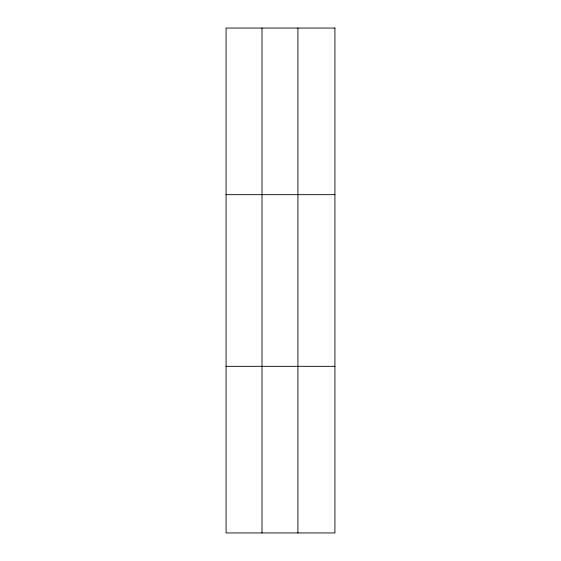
<?xml version="1.0" encoding="UTF-8"?>
<svg xmlns="http://www.w3.org/2000/svg" width="561" height="561" viewBox="0 0 561 561"><rect width="100%" height="100%" fill="white"/><g stroke="black" fill="none" stroke-linecap="round" stroke-linejoin="round"><path stroke-width="0.84" d="M261.994 28.05L261.994 532.95M297.919 28.05L297.919 532.95M226.076 194.667L334.924 194.667M226.076 366.333L334.924 366.333M334.924 28.05L334.924 532.95L226.076 532.95L226.076 28.05L334.924 28.05"/></g></svg>
